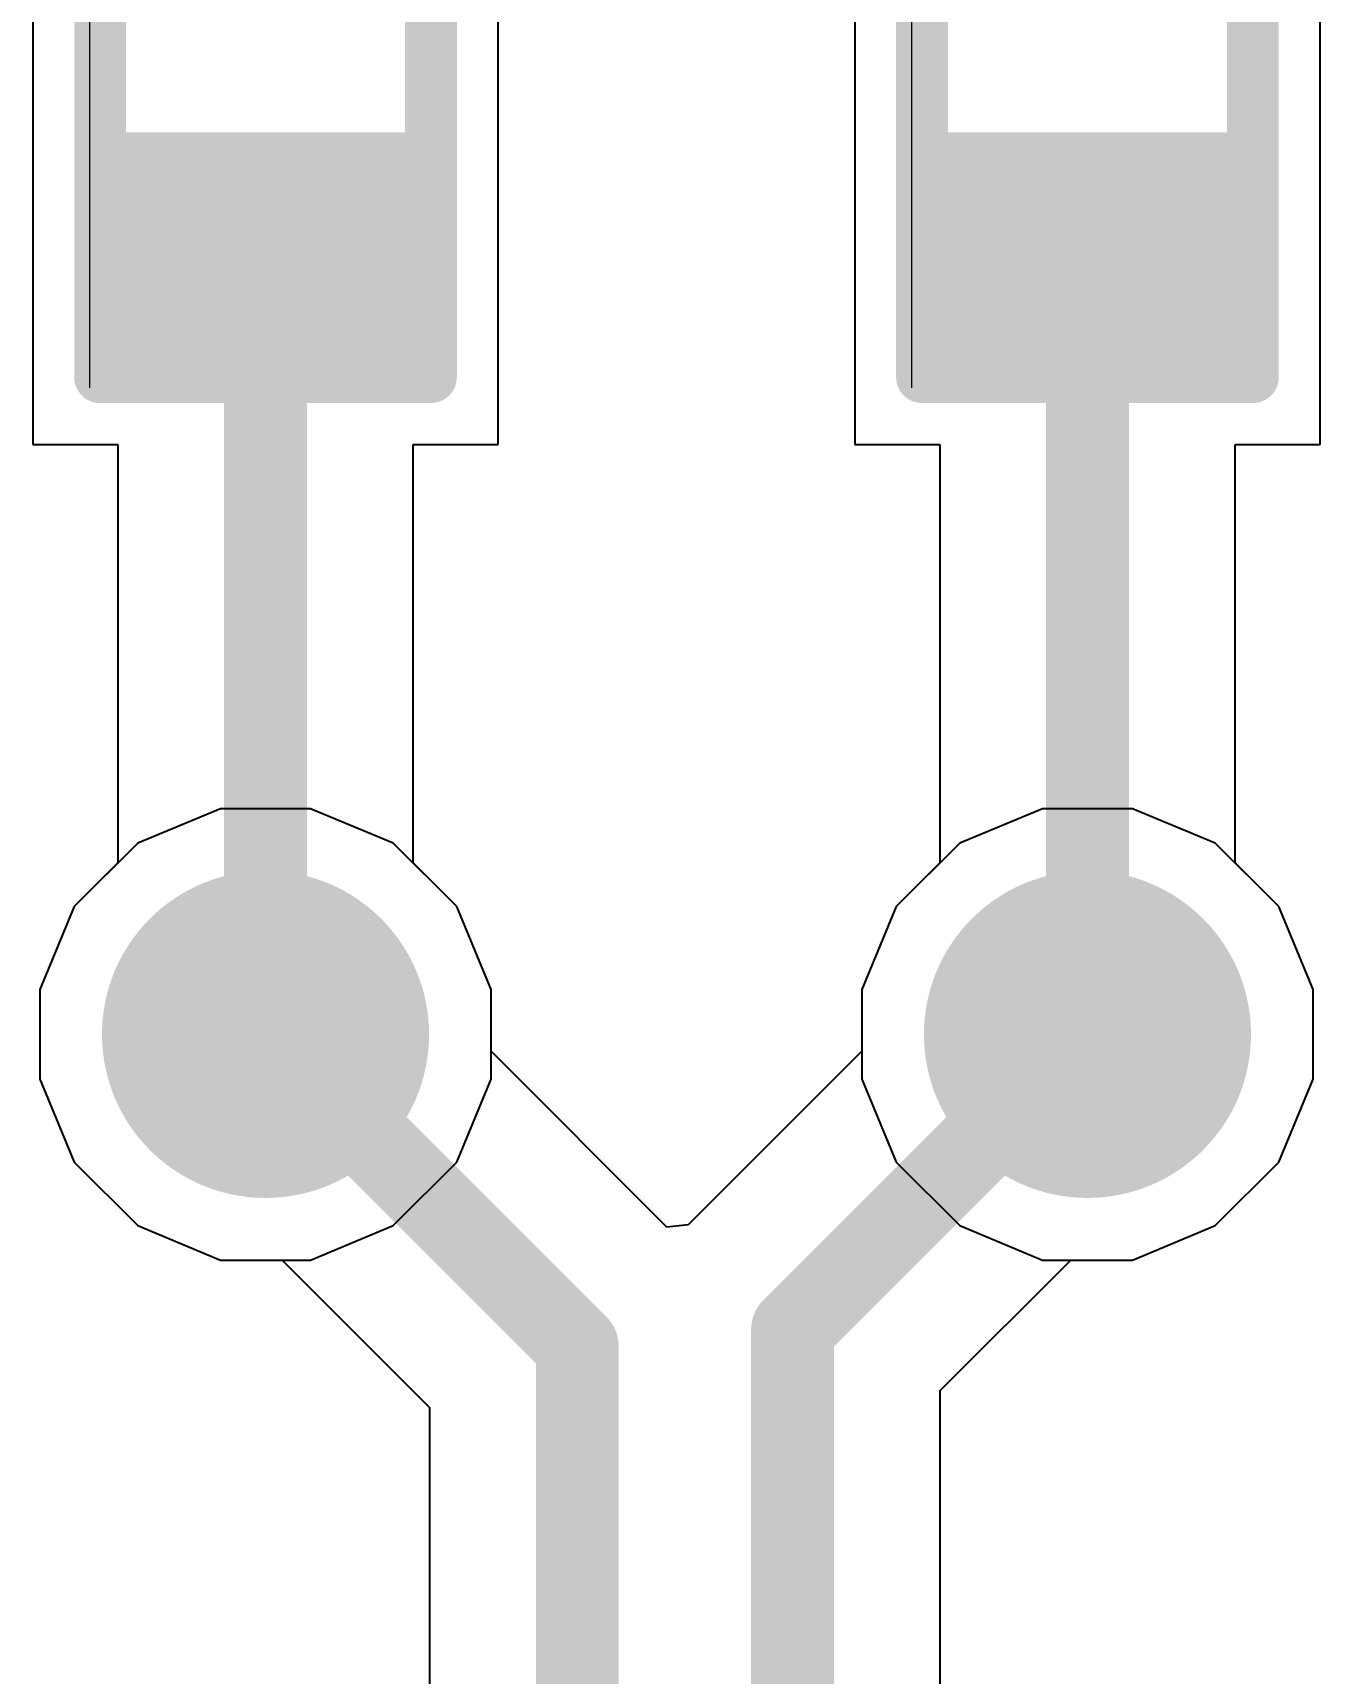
# Model space of a CAD drawing. Header units: inches. Extents: x 0 to 5032, y 0 to 5323.
# Drawn here: x 101.012 to 104.173, y 94.421 to 98.449 of the extents above; entities that cross this region are included whole.
import ezdxf

# ---------------------------------------------------------------- set-up
doc = ezdxf.new("R2010")
doc.units = ezdxf.units.IN
for name, color, linetype in [('Bottom Layer', 5, 'Continuous'), ('Bottom Solder', 6, 'Continuous'), ('Drill Drawing', 1, 'Continuous'), ('Layer 1', 16, 'Continuous'), ('Layer 2', 76, 'Continuous'), ('Top Layer', 1, 'Continuous'), ('Top Overlay', 2, 'Continuous'), ('Top Paste', 8, 'Continuous'), ('Top Solder', 216, 'Continuous'), ('Via Holes', 16, 'Continuous')]:
    doc.layers.add(name, color=color, linetype=linetype)
doc.styles.add('Arial', font='', dxfattribs={"height": 0.2})
doc.styles.get('Arial').set_extended_font_data('Arial')

# ---------------------------------------------------------------- blocks, each defined once
blk = doc.blocks.new('R___0402_161')
at = {"layer": 'Top Layer'}
for points in [[(-0.6985, -0.3175), (-0.6985, 0.3174999999999999), (-0.2413000000000001, 0.3175), (-0.2412999999999999, -0.3174999999999999)], [(0.2413000000000001, -0.3175), (0.2412999999999999, 0.3174999999999999), (0.6985, 0.3175), (0.6985, -0.3174999999999999)]]:
    blk.add_hatch(color=1, dxfattribs=at).paths.add_polyline_path(points)
at = {"layer": 'Top Paste'}
for points in [[(-0.6985, -0.3175), (-0.6985, 0.3174999999999999), (-0.2413000000000001, 0.3175), (-0.2412999999999999, -0.3174999999999999)], [(0.2413000000000001, -0.3175), (0.2412999999999999, 0.3174999999999999), (0.6985, 0.3175), (0.6985, -0.3174999999999999)]]:
    blk.add_hatch(color=8, dxfattribs=at).paths.add_polyline_path(points)
at = {"layer": 'Top Solder'}
for points in [[(-0.75350116, -0.3725011600000001), (-0.75350116, 0.3725011599999999), (-0.18629884, 0.3725011600000001), (-0.1862988399999999, -0.3725011599999999)], [(0.18629884, -0.3725011600000001), (0.1862988399999999, 0.3725011599999999), (0.75350116, 0.3725011600000001), (0.75350116, -0.3725011599999999)]]:
    blk.add_hatch(color=216, dxfattribs=at).paths.add_polyline_path(points)
at = {"layer": 'Top Overlay'}
for points in [[(0.7874, 0.4064, 0.127, 0.127, 0), (-0.7874, 0.4064, 0.127, 0.127, 0)], [(-0.7874, -0.4064, 0.127, 0.127, 0), (-0.7874, 0.4064, 0.127, 0.127, 0)], [(0.7874, -0.4064, 0.127, 0.127, 0), (0.7874, 0.4064, 0.127, 0.127, 0)], [(0.7874, -0.4064, 0.127, 0.127, 0), (-0.7874, -0.4064, 0.127, 0.127, 0)], [(0.8128, -0.4318, 0.0032258, 0.0032258, 0), (-0.8128, -0.4318, 0.0032258, 0.0032258, 0)]]:
    blk.add_lwpolyline(points, format="xyseb", dxfattribs=at)
for points in [[(-0.8191499999999999, 0.4064, 0.0635, 0.0635, 1), (-0.7556499999999999, 0.4064, 0.0635, 0.0635, 1)], [(-0.8191499999999999, 0.4064, 0.0635, 0.0635, 1), (-0.7556499999999999, 0.4064, 0.0635, 0.0635, 1)], [(0.7556499999999999, 0.4064, 0.0635, 0.0635, 1), (0.8191499999999999, 0.4064, 0.0635, 0.0635, 1)], [(0.7556499999999999, 0.4064, 0.0635, 0.0635, 1), (0.8191499999999999, 0.4064, 0.0635, 0.0635, 1)], [(-0.8191499999999999, -0.4064, 0.0635, 0.0635, 1), (-0.7556499999999999, -0.4064, 0.0635, 0.0635, 1)], [(-0.8191499999999999, -0.4064, 0.0635, 0.0635, 1), (-0.7556499999999999, -0.4064, 0.0635, 0.0635, 1)], [(0.7556499999999999, -0.4064, 0.0635, 0.0635, 1), (0.8191499999999999, -0.4064, 0.0635, 0.0635, 1)], [(0.7556499999999999, -0.4064, 0.0635, 0.0635, 1), (0.8191499999999999, -0.4064, 0.0635, 0.0635, 1)], [(-0.81360518, -0.4318, 0.0016129, 0.0016129, 1), (-0.8119948199999999, -0.4318, 0.0016129, 0.0016129, 1)], [(0.8119948199999999, -0.4318, 0.0016129, 0.0016129, 1), (0.81360518, -0.4318, 0.0016129, 0.0016129, 1)]]:
    blk.add_lwpolyline(points, format="xyseb", close=True, dxfattribs=at)
blk = doc.blocks.new('R___0402_162')
at = {"layer": 'Top Layer'}
for points in [[(-0.6985, -0.3175), (-0.6985, 0.3174999999999999), (-0.2413000000000001, 0.3175), (-0.2412999999999999, -0.3174999999999999)], [(0.2413000000000001, -0.3175), (0.2412999999999999, 0.3174999999999999), (0.6985, 0.3175), (0.6985, -0.3174999999999999)]]:
    blk.add_hatch(color=1, dxfattribs=at).paths.add_polyline_path(points)
at = {"layer": 'Top Paste'}
for points in [[(-0.6985, -0.3175), (-0.6985, 0.3174999999999999), (-0.2413000000000001, 0.3175), (-0.2412999999999999, -0.3174999999999999)], [(0.2413000000000001, -0.3175), (0.2412999999999999, 0.3174999999999999), (0.6985, 0.3175), (0.6985, -0.3174999999999999)]]:
    blk.add_hatch(color=8, dxfattribs=at).paths.add_polyline_path(points)
at = {"layer": 'Top Solder'}
for points in [[(-0.75350116, -0.3725011600000001), (-0.75350116, 0.3725011599999999), (-0.18629884, 0.3725011600000001), (-0.1862988399999999, -0.3725011599999999)], [(0.18629884, -0.3725011600000001), (0.1862988399999999, 0.3725011599999999), (0.75350116, 0.3725011600000001), (0.75350116, -0.3725011599999999)]]:
    blk.add_hatch(color=216, dxfattribs=at).paths.add_polyline_path(points)
at = {"layer": 'Top Overlay'}
for points in [[(0.7874, 0.4064, 0.127, 0.127, 0), (-0.7874, 0.4064, 0.127, 0.127, 0)], [(-0.7874, -0.4064, 0.127, 0.127, 0), (-0.7874, 0.4064, 0.127, 0.127, 0)], [(0.7874, -0.4064, 0.127, 0.127, 0), (0.7874, 0.4064, 0.127, 0.127, 0)], [(0.7874, -0.4064, 0.127, 0.127, 0), (-0.7874, -0.4064, 0.127, 0.127, 0)], [(0.8128, -0.4318, 0.0032258, 0.0032258, 0), (-0.8128, -0.4318, 0.0032258, 0.0032258, 0)]]:
    blk.add_lwpolyline(points, format="xyseb", dxfattribs=at)
for points in [[(-0.8191499999999999, 0.4064, 0.0635, 0.0635, 1), (-0.7556499999999999, 0.4064, 0.0635, 0.0635, 1)], [(-0.8191499999999999, 0.4064, 0.0635, 0.0635, 1), (-0.7556499999999999, 0.4064, 0.0635, 0.0635, 1)], [(0.7556499999999999, 0.4064, 0.0635, 0.0635, 1), (0.8191499999999999, 0.4064, 0.0635, 0.0635, 1)], [(0.7556499999999999, 0.4064, 0.0635, 0.0635, 1), (0.8191499999999999, 0.4064, 0.0635, 0.0635, 1)], [(-0.8191499999999999, -0.4064, 0.0635, 0.0635, 1), (-0.7556499999999999, -0.4064, 0.0635, 0.0635, 1)], [(-0.8191499999999999, -0.4064, 0.0635, 0.0635, 1), (-0.7556499999999999, -0.4064, 0.0635, 0.0635, 1)], [(0.7556499999999999, -0.4064, 0.0635, 0.0635, 1), (0.8191499999999999, -0.4064, 0.0635, 0.0635, 1)], [(0.7556499999999999, -0.4064, 0.0635, 0.0635, 1), (0.8191499999999999, -0.4064, 0.0635, 0.0635, 1)], [(-0.81360518, -0.4318, 0.0016129, 0.0016129, 1), (-0.8119948199999999, -0.4318, 0.0016129, 0.0016129, 1)], [(0.8119948199999999, -0.4318, 0.0016129, 0.0016129, 1), (0.81360518, -0.4318, 0.0016129, 0.0016129, 1)]]:
    blk.add_lwpolyline(points, format="xyseb", close=True, dxfattribs=at)

msp = doc.modelspace()

# ---------------------------------------------------------------- hatches: boundary and pattern name
at = {"layer": 'Bottom Layer'}
h = msp.add_hatch(color=5, dxfattribs=at)
edge = h.paths.add_edge_path()
edge.add_arc((101.58323092, 95.98942448), 0.2999994, 0, 360)
h = msp.add_hatch(color=5, dxfattribs=at)
edge = h.paths.add_edge_path()
edge.add_arc((103.60166986, 95.98942448), 0.2999994, 0, 360)
at = {"layer": 'Bottom Solder'}
h = msp.add_hatch(color=6, dxfattribs=at)
edge = h.paths.add_edge_path()
edge.add_arc((101.58323092, 95.98942448), 0.4015993999999999, 0, 360)
h = msp.add_hatch(color=6, dxfattribs=at)
edge = h.paths.add_edge_path()
edge.add_arc((103.60166986, 95.98942448), 0.4015993999999999, 0, 360)
at = {"layer": 'Layer 1'}
h = msp.add_hatch(color=16, dxfattribs=at)
edge = h.paths.add_edge_path()
edge.add_arc((101.58323092, 95.98942448), 0.2999994, 0, 360)
h = msp.add_hatch(color=16, dxfattribs=at)
edge = h.paths.add_edge_path()
edge.add_arc((103.60166986, 95.98942448), 0.2999994, 0, 360)
at = {"layer": 'Layer 2'}
h = msp.add_hatch(color=76, dxfattribs=at)
edge = h.paths.add_edge_path()
edge.add_arc((101.58323092, 95.98942448), 0.2999994, 0, 360)
h = msp.add_hatch(color=76, dxfattribs=at)
edge = h.paths.add_edge_path()
edge.add_arc((103.60166986, 95.98942448), 0.2999994, 0, 360)
at = {"layer": 'Top Layer'}
h = msp.add_hatch(color=1, dxfattribs=at)
edge = h.paths.add_edge_path()
edge.add_arc((101.58323092, 95.98942448), 0.2999994, 0, 360)
h = msp.add_hatch(color=1, dxfattribs=at)
edge = h.paths.add_edge_path()
edge.add_arc((103.60166986, 95.98942448), 0.2999994, 0, 360)
at = {"layer": 'Top Solder'}
h = msp.add_hatch(color=216, dxfattribs=at)
edge = h.paths.add_edge_path()
edge.add_arc((101.58323092, 95.98942448), 0.4015993999999999, 0, 360)
h = msp.add_hatch(color=216, dxfattribs=at)
edge = h.paths.add_edge_path()
edge.add_arc((103.60166986, 95.98942448), 0.4015993999999999, 0, 360)
at = {"layer": 'Via Holes'}
h = msp.add_hatch(color=7, dxfattribs=at)
edge = h.paths.add_edge_path()
edge.add_arc((101.58323092, 95.98942448), 0.1499997, 0, 360)
h = msp.add_hatch(color=7, dxfattribs=at)
edge = h.paths.add_edge_path()
edge.add_arc((103.60166986, 95.98942448), 0.1499997, 0, 360)

# ---------------------------------------------------------------- linework, layer by layer
at = {"layer": 'Bottom Layer'}
for p, q in [((101.47303302, 96.54342387999999), (101.26941646, 96.45908318)), ((101.69342882, 96.54342387999999), (101.47303302, 96.54342387999999)), ((101.89704538, 96.45908318), (101.69342882, 96.54342387999999)), ((103.49147196, 96.54342387999999), (103.2878554, 96.45908318)), ((103.71186776, 96.54342387999999), (103.49147196, 96.54342387999999)), ((103.91548432, 96.45908318), (103.71186776, 96.54342387999999)), ((101.26941646, 96.45908318), (101.11357222, 96.30323894)), ((102.05288962, 96.30323894), (101.89704538, 96.45908318)), ((103.2878554, 96.45908318), (103.13201116, 96.30323894)), ((104.07132856, 96.30323894), (103.91548432, 96.45908318)), ((101.11357222, 96.30323894), (101.02923152, 96.09962237999999)), ((102.13723032, 96.09962237999999), (102.05288962, 96.30323894)), ((103.13201116, 96.30323894), (103.04767046, 96.09962237999999)), ((104.15566926, 96.09962237999999), (104.07132856, 96.30323894)), ((101.02923152, 96.09962237999999), (101.02923152, 95.87922658)), ((102.13723032, 95.94817488), (102.13723032, 96.09962237999999)), ((103.04767046, 96.09962237999999), (103.04767046, 95.94817234)), ((104.15566926, 95.87922658), (104.15566926, 96.09962237999999)), ((102.56902524, 95.51637742), (102.13723032, 95.94817488)), ((103.04767046, 95.94817234), (102.6209911, 95.52149552)), ((101.02923152, 95.87922658), (101.11357222, 95.67561002)), ((104.07132856, 95.67561002), (104.15566926, 95.87922658)), ((101.11357222, 95.67561002), (101.26941646, 95.51976578)), ((103.91548432, 95.51976578), (104.07132856, 95.67561002)), ((101.26941646, 95.51976578), (101.47303302, 95.43542507999999)), ((102.6209911, 95.52149552), (102.56902524, 95.51637742)), ((103.71186776, 95.43542507999999), (103.91548432, 95.51976578)), ((101.47303302, 95.43542507999999), (101.62448052, 95.43542507999999)), ((101.62448052, 95.43542507999999), (101.98627558, 95.07363256)), ((103.23993322, 95.11493804), (103.56041772, 95.43542507999999)), ((103.56041772, 95.43542507999999), (103.71186776, 95.43542507999999)), ((103.23993322, 92.26771233999999), (103.23993322, 95.11493804)), ((101.98627558, 95.07363256), (101.98627558, 92.91358353999999))]:
    msp.add_line(p, q, dxfattribs=at)
for points in [[(101.58323092, 95.98942448, 0.2032, 0.2032, 0), (102.3488428, 95.2238126, 0.2032, 0.2032, 0)], [(102.877366, 95.26512061999999, 0.2032, 0.2032, 0), (103.60166986, 95.98942448, 0.2032, 0.2032, 0)], [(102.877366, 92.26769964, 0.2032, 0.2032, 0), (102.877366, 95.26512061999999, 0.2032, 0.2032, 0)], [(102.3488428, 92.76340096, 0.2032, 0.2032, 0), (102.3488428, 95.2238126, 0.2032, 0.2032, 0)]]:
    msp.add_lwpolyline(points, format="xyseb", dxfattribs=at)
for points in [[(101.53243092, 95.98942448, 0.1016, 0.1016, 1), (101.63403092, 95.98942448, 0.1016, 0.1016, 1)], [(103.55086986, 95.98942448, 0.1016, 0.1016, 1), (103.65246986, 95.98942448, 0.1016, 0.1016, 1)], [(102.826566, 95.26512061999999, 0.1016, 0.1016, 1), (102.928166, 95.26512061999999, 0.1016, 0.1016, 1)], [(102.826566, 95.26512061999999, 0.1016, 0.1016, 1), (102.928166, 95.26512061999999, 0.1016, 0.1016, 1)], [(102.2980428, 95.2238126, 0.1016, 0.1016, 1), (102.3996428, 95.2238126, 0.1016, 0.1016, 1)], [(102.2980428, 95.2238126, 0.1016, 0.1016, 1), (102.3996428, 95.2238126, 0.1016, 0.1016, 1)]]:
    msp.add_lwpolyline(points, format="xyseb", close=True, dxfattribs=at)
at = {"layer": 'Layer 1'}
for p, q in [((101.47303302, 96.54342387999999), (101.26941646, 96.45908318)), ((101.69342882, 96.54342387999999), (101.47303302, 96.54342387999999)), ((101.89704538, 96.45908318), (101.69342882, 96.54342387999999)), ((103.49147196, 96.54342387999999), (103.2878554, 96.45908318)), ((103.71186776, 96.54342387999999), (103.49147196, 96.54342387999999)), ((103.91548432, 96.45908318), (103.71186776, 96.54342387999999)), ((101.26941646, 96.45908318), (101.11357222, 96.30323894)), ((102.05288962, 96.30323894), (101.89704538, 96.45908318)), ((103.2878554, 96.45908318), (103.13201116, 96.30323894)), ((104.07132856, 96.30323894), (103.91548432, 96.45908318)), ((101.11357222, 96.30323894), (101.02923152, 96.09962237999999)), ((102.13723032, 96.09962237999999), (102.05288962, 96.30323894)), ((103.13201116, 96.30323894), (103.04767046, 96.09962237999999)), ((104.15566926, 96.09962237999999), (104.07132856, 96.30323894)), ((101.02923152, 96.09962237999999), (101.02923152, 95.87922658)), ((102.13723032, 95.87922658), (102.13723032, 96.09962237999999)), ((103.04767046, 96.09962237999999), (103.04767046, 95.87922658)), ((104.15566926, 95.87922658), (104.15566926, 96.09962237999999)), ((101.02923152, 95.87922658), (101.11357222, 95.67561002)), ((102.05288962, 95.67561002), (102.13723032, 95.87922658)), ((103.04767046, 95.87922658), (103.13201116, 95.67561002)), ((104.07132856, 95.67561002), (104.15566926, 95.87922658)), ((101.11357222, 95.67561002), (101.26941646, 95.51976578)), ((101.89704538, 95.51976578), (102.05288962, 95.67561002)), ((103.13201116, 95.67561002), (103.2878554, 95.51976578)), ((103.91548432, 95.51976578), (104.07132856, 95.67561002)), ((101.26941646, 95.51976578), (101.47303302, 95.43542507999999)), ((101.69342882, 95.43542507999999), (101.89704538, 95.51976578)), ((103.2878554, 95.51976578), (103.49147196, 95.43542507999999)), ((103.71186776, 95.43542507999999), (103.91548432, 95.51976578)), ((101.47303302, 95.43542507999999), (101.69342882, 95.43542507999999)), ((103.49147196, 95.43542507999999), (103.71186776, 95.43542507999999))]:
    msp.add_line(p, q, dxfattribs=at)
at = {"layer": 'Layer 2'}
for p, q in [((101.47303302, 96.54342387999999), (101.26941646, 96.45908318)), ((101.69342882, 96.54342387999999), (101.47303302, 96.54342387999999)), ((101.89704538, 96.45908318), (101.69342882, 96.54342387999999)), ((103.49147196, 96.54342387999999), (103.2878554, 96.45908318)), ((103.71186776, 96.54342387999999), (103.49147196, 96.54342387999999)), ((103.91548432, 96.45908318), (103.71186776, 96.54342387999999)), ((101.26941646, 96.45908318), (101.11357222, 96.30323894)), ((102.05288962, 96.30323894), (101.89704538, 96.45908318)), ((103.2878554, 96.45908318), (103.13201116, 96.30323894)), ((104.07132856, 96.30323894), (103.91548432, 96.45908318)), ((101.11357222, 96.30323894), (101.02923152, 96.09962237999999)), ((102.13723032, 96.09962237999999), (102.05288962, 96.30323894)), ((103.13201116, 96.30323894), (103.04767046, 96.09962237999999)), ((104.15566926, 96.09962237999999), (104.07132856, 96.30323894)), ((101.02923152, 96.09962237999999), (101.02923152, 95.87922658)), ((102.13723032, 95.87922658), (102.13723032, 96.09962237999999)), ((103.04767046, 96.09962237999999), (103.04767046, 95.87922658)), ((104.15566926, 95.87922658), (104.15566926, 96.09962237999999)), ((101.02923152, 95.87922658), (101.11357222, 95.67561002)), ((102.05288962, 95.67561002), (102.13723032, 95.87922658)), ((103.04767046, 95.87922658), (103.13201116, 95.67561002)), ((104.07132856, 95.67561002), (104.15566926, 95.87922658)), ((101.11357222, 95.67561002), (101.26941646, 95.51976578)), ((101.89704538, 95.51976578), (102.05288962, 95.67561002)), ((103.13201116, 95.67561002), (103.2878554, 95.51976578)), ((103.91548432, 95.51976578), (104.07132856, 95.67561002)), ((101.26941646, 95.51976578), (101.47303302, 95.43542507999999)), ((101.69342882, 95.43542507999999), (101.89704538, 95.51976578)), ((103.2878554, 95.51976578), (103.49147196, 95.43542507999999)), ((103.71186776, 95.43542507999999), (103.91548432, 95.51976578)), ((101.47303302, 95.43542507999999), (101.69342882, 95.43542507999999)), ((103.49147196, 95.43542507999999), (103.71186776, 95.43542507999999))]:
    msp.add_line(p, q, dxfattribs=at)
at = {"layer": 'Top Layer'}
for p, q in [((101.01173092, 99.34309061999998), (101.01173092, 98.3778957)), ((102.15473092, 98.3778957), (102.15473092, 99.1228904)), ((103.03016986, 99.1228904), (103.03016986, 98.3778957)), ((104.17316986, 98.3778957), (104.17316986, 98.81203503999998)), ((101.01173092, 98.3778957), (101.01173092, 97.4380957)), ((102.15473092, 97.4380957), (102.15473092, 98.3778957)), ((103.03016986, 98.3778957), (103.03016986, 97.4380957)), ((104.17316986, 97.4380957), (104.17316986, 98.3778957)), ((101.01173092, 97.4380957), (101.2206637, 97.4380957)), ((101.2206637, 97.4380957), (101.2206637, 96.41033042)), ((101.94579814, 96.41033042), (101.94579814, 97.4380957)), ((101.94579814, 97.4380957), (102.15473092, 97.4380957)), ((103.03016986, 97.4380957), (103.23910264, 97.4380957)), ((103.23910264, 97.4380957), (103.23910264, 96.41033042)), ((103.96423708, 96.41033042), (103.96423708, 97.4380957)), ((103.96423708, 97.4380957), (104.17316986, 97.4380957)), ((101.2206637, 96.41033042), (101.11357222, 96.30323894)), ((102.05288962, 96.30323894), (101.94579814, 96.41033042)), ((103.23910264, 96.41033042), (103.13201116, 96.30323894)), ((104.07132856, 96.30323894), (103.96423708, 96.41033042)), ((101.11357222, 96.30323894), (101.02923152, 96.09962237999999)), ((102.13723032, 96.09962237999999), (102.05288962, 96.30323894)), ((103.13201116, 96.30323894), (103.04767046, 96.09962237999999)), ((104.15566926, 96.09962237999999), (104.07132856, 96.30323894)), ((101.02923152, 96.09962237999999), (101.02923152, 95.87922658)), ((102.13723032, 95.87922658), (102.13723032, 96.09962237999999)), ((103.04767046, 96.09962237999999), (103.04767046, 95.87922658)), ((104.15566926, 95.87922658), (104.15566926, 96.09962237999999)), ((101.02923152, 95.87922658), (101.11357222, 95.67561002)), ((102.05288962, 95.67561002), (102.13723032, 95.87922658)), ((103.04767046, 95.87922658), (103.13201116, 95.67561002)), ((104.07132856, 95.67561002), (104.15566926, 95.87922658)), ((101.11357222, 95.67561002), (101.26941646, 95.51976578)), ((101.89704538, 95.51976578), (102.05288962, 95.67561002)), ((103.13201116, 95.67561002), (103.2878554, 95.51976578)), ((103.91548432, 95.51976578), (104.07132856, 95.67561002)), ((101.26941646, 95.51976578), (101.47303302, 95.43542507999999)), ((101.69342882, 95.43542507999999), (101.89704538, 95.51976578)), ((103.2878554, 95.51976578), (103.49147196, 95.43542507999999)), ((103.71186776, 95.43542507999999), (103.91548432, 95.51976578)), ((101.47303302, 95.43542507999999), (101.69342882, 95.43542507999999)), ((103.49147196, 95.43542507999999), (103.71186776, 95.43542507999999))]:
    msp.add_line(p, q, dxfattribs=at)
for points in [[(101.58323092, 95.98942448, 0.2032, 0.2032, 0), (101.58323092, 97.9206957, 0.2032, 0.2032, 0)], [(103.60166986, 95.98942448, 0.2032, 0.2032, 0), (103.60166986, 97.9206957, 0.2032, 0.2032, 0)]]:
    msp.add_lwpolyline(points, format="xyseb", dxfattribs=at)
for points in [[(101.53243092, 97.9206957, 0.1016, 0.1016, 1), (101.63403092, 97.9206957, 0.1016, 0.1016, 1)], [(103.55086986, 97.9206957, 0.1016, 0.1016, 1), (103.65246986, 97.9206957, 0.1016, 0.1016, 1)], [(101.53243092, 95.98942448, 0.1016, 0.1016, 1), (101.63403092, 95.98942448, 0.1016, 0.1016, 1)], [(103.55086986, 95.98942448, 0.1016, 0.1016, 1), (103.65246986, 95.98942448, 0.1016, 0.1016, 1)]]:
    msp.add_lwpolyline(points, format="xyseb", close=True, dxfattribs=at)

# ---------------------------------------------------------------- block references
at = {"rotation": 270}
for name, p in [('R___0402_162', (101.58323092, 98.39059569999999)), ('R___0402_161', (103.60166986, 98.39059569999999))]:
    msp.add_blockref(name, p, dxfattribs=at)

# ---------------------------------------------------------------- texts
at = {"layer": 'Drill Drawing', "style": 'Arial'}
for p in [(101.36315262, 95.6847083), (103.38159156, 95.6847083)]:
    msp.add_text('D', height=0.508, dxfattribs=at).set_placement(p)

doc.saveas('drawing.dxf')
